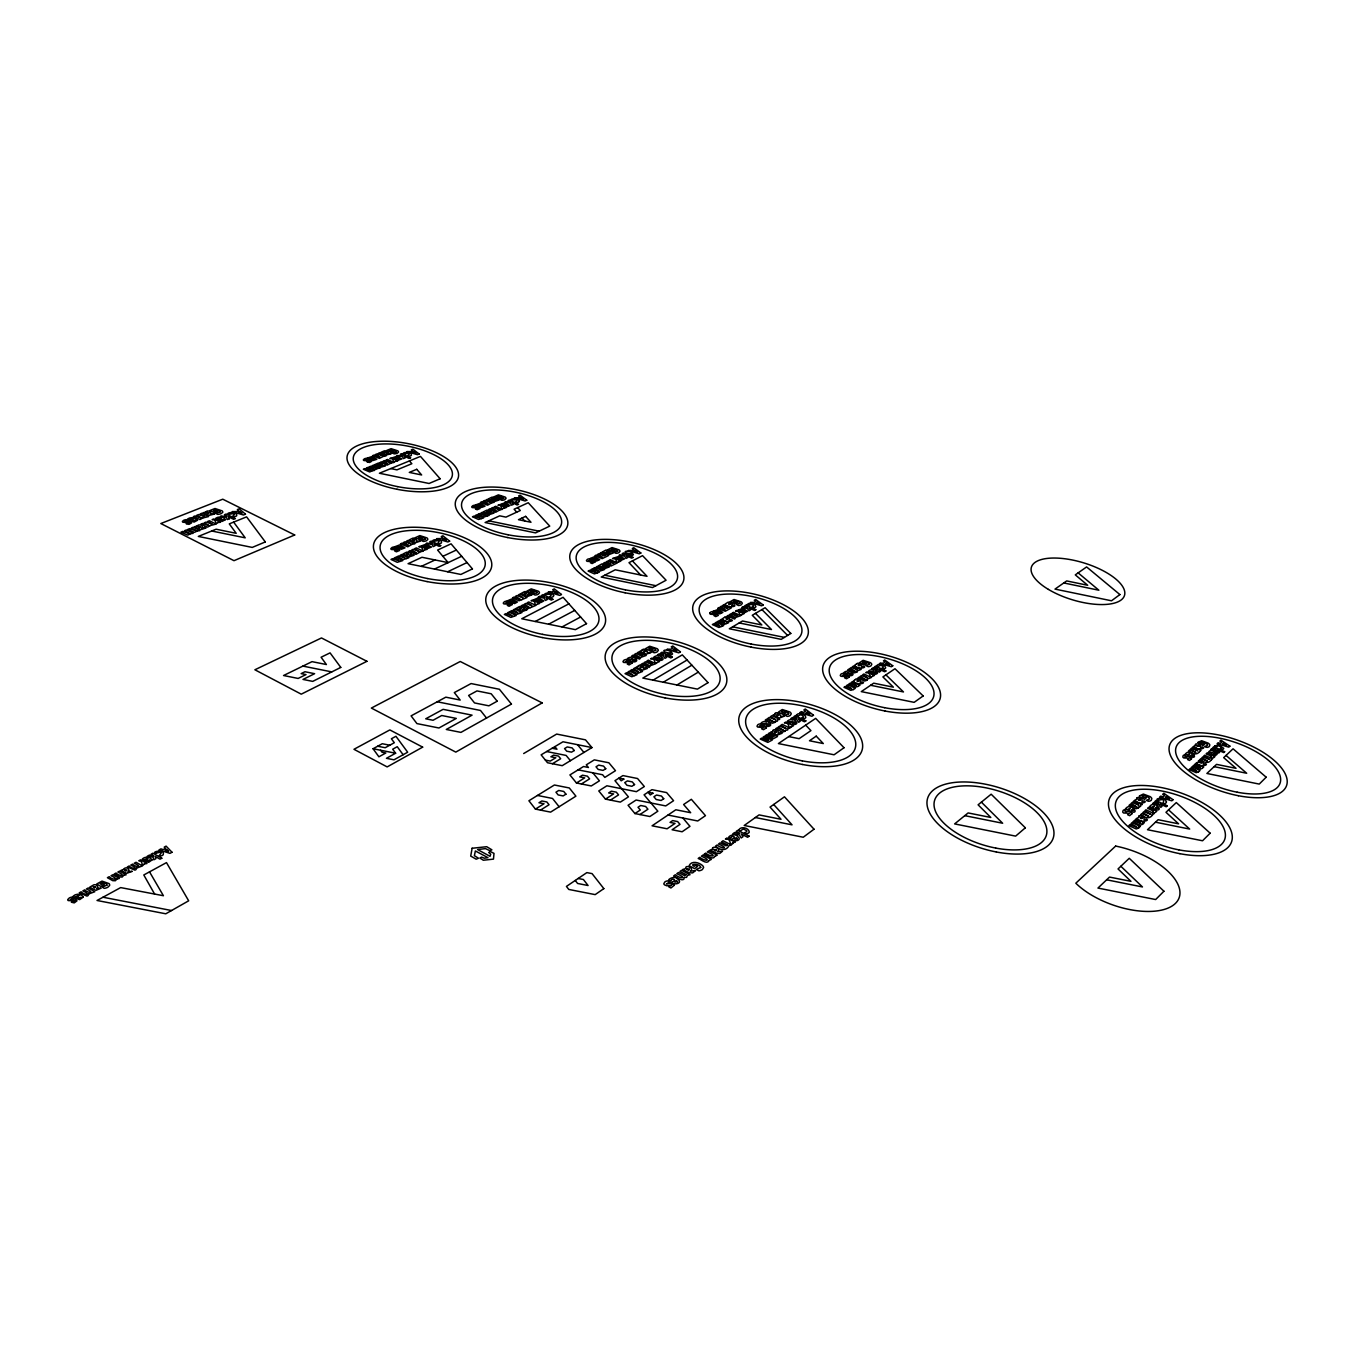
<?xml version="1.0" encoding="UTF-8"?>
<svg xmlns="http://www.w3.org/2000/svg" width="1355" height="1355" viewBox="0 0 1355 1355"><rect width="100%" height="100%" fill="white"/><g stroke="black" fill="none" stroke-linecap="round" stroke-linejoin="round"><path stroke-width="1.5" d="M472.099 848.264L486.699 846.706L491.899 849.822L489.985 850.754L485.497 848.62L477.604 849.551L490.019 856.309L490.713 854.141L488.698 852.464L490.544 851.601L493.999 853.396L493.474 859.121L483.345 860.239L479.873 858.054L481.567 857.088L484.294 858.206L487.969 857.664L475.368 850.957L474.385 855.683L478.451 858.206L476.215 859.206L470.71 856.072L472.116 848.213M639.933 814.541L647.927 809.223L645.641 806.479L640.678 805.497L638.002 807.258L640.305 810.002L634.936 813.559L628.076 805.277L636.105 800.026L665.745 805.92L673.571 800.703L666.626 792.59L651.941 789.66L644.065 794.826L657.852 811.205L649.892 816.523L634.936 813.559M610.444 800.111L618.558 794.894L616.305 792.167L611.359 791.185L608.666 792.929L613.612 793.911L605.482 799.128L598.774 790.947L606.888 785.781L636.41 791.676L644.336 786.527L637.544 778.515L622.927 775.585L614.95 780.666L628.432 796.859L620.37 802.092L605.482 799.128M540.493 810.104L549.046 804.751L546.861 801.974L541.831 800.974L538.985 802.753L544.016 803.752L535.428 809.104L528.907 800.754L554.398 785.002L569.303 787.966L575.909 796.164L550.604 812.119L535.428 809.104M581.414 783.969L589.594 778.854L587.409 776.178L582.481 775.196L579.754 776.889L584.683 777.872L576.468 782.987L569.913 774.924L583.548 766.507L588.443 767.489L586.258 764.847L594.32 759.867L608.869 762.78L615.492 770.69L604.821 777.414L602.602 774.755L578.128 769.86M591.949 747.57L562.223 765.677L547.505 762.746L541.136 754.837L563.002 741.778L591.949 747.57L585.479 739.847L556.668 734.071L523.674 753.549M676.975 684.986L698.299 672.114M552.417 763.729L560.665 758.732L558.514 756.107L553.653 755.125L550.892 756.784L555.787 757.75L550.282 761.07L545.371 760.104M663.323 682.226L691.863 665.186M653.076 680.142L687.07 660.021M403.129 754.735L397.235 746.707L392.679 749.213L395.626 753.228L386.446 758.309L393.983 759.816L407.669 752.211L395.931 736.29L391.392 738.763L394.322 742.726L385.193 747.723L377.689 746.232M380.586 750.247L382.042 752.245L385.819 753.007L378.892 756.801L373.065 748.739L382.279 743.726L389.766 745.216M562.02 626.942L580.601 616.999M548.606 624.215L574.723 610.394M535.191 621.488L568.897 603.839M447.675 571.759L467.035 562.562M434.481 569.066L461.665 556.278M421.286 566.373L435.074 559.954M442.865 556.312L456.347 550.028M154.69 894.215L143.799 874.974L166.479 862.61L188.667 900.804L165.784 913.795L97.035 900.482L120.663 887.593L163.413 895.723L149.524 871.858M102.98 897.23L171.543 910.526M578.162 878.48L583.412 879.514L588.087 885.526L577.586 883.46L575.248 880.445M546.641 751.534L566.119 755.429L570.421 760.68M1106.645 879.802L1142.468 886.949L1120.856 866.268M755.379 817.522L792.048 824.839L773.671 804.497M576.468 782.987L591.288 785.951L599.435 780.819L592.812 772.79M373.065 748.739L395.626 753.228M667.998 815.049L697.74 820.978L705.464 815.659L691.338 799.298L683.614 804.514L690.66 812.712L675.84 809.765L652.077 825.805L667.1 828.786L675.027 823.383L670.048 822.383L672.673 820.588L677.652 821.587L680.007 824.365L672.114 829.768L682.124 831.767L689.966 826.347L682.869 818.014M537.478 795.453L552.518 798.451L559.124 806.75M788.746 736.595L799.128 738.678L810.934 730.616L805.683 725.128M1155.493 822.18L1189.673 829.074L1168.569 809.85M302.893 666.101L331.772 671.894M437.259 701.788L480.5 710.46L486.53 718.048M964.777 815.659L1002.649 823.247L981.376 802.143M552.129 748.265L556.99 749.23L554.856 746.639M870.621 685.274L903.48 691.948L885.933 674.875M1214.148 766.642L1246.685 773.248L1226.038 755.429M604.753 575.231L655.922 585.699M739.237 622.944L771.486 629.533L755.497 613.358M732.649 626.823L784.426 637.392M211.702 531.008L245.204 537.833L233.636 522.115M390.765 468.576L396.947 469.863L411.852 463.715L409.43 460.92M488.782 520.845L539.121 531.177M1063.76 582.955L1098.871 590.221L1078.14 572.877M1201.191 760.832C1205.018 760.849 1201.495 766.608 1204.9 763.627C1210.642 764.931 1198.125 767.946 1196.533 762.73L1198.345 762.221L1198.531 760.646A2.575 1.118 19 0 1 1201.123 760.832M386.937 451.164L388.411 452.248L386.683 453.671L391.341 453.569L387.022 454.84L381.043 452.282L384.244 450.893A2.337 0.949 10.5 0 1 386.869 451.147M730.599 602.552C734.478 603.161 729.159 607.48 733.563 605.041C738.966 606.193 726.28 608.7 725.111 604.059L727.872 602.314A2.439 1.067 14 0 1 730.531 602.535M380.823 463.427L382.33 464.545L380.569 465.985L385.277 465.883L380.907 467.187L374.861 464.596L378.113 463.156A2.354 0.982 10.4 0 1 380.755 463.41M415.528 538.477C418.407 542.119 413.292 541.085 420.236 541.153L415.714 542.661L409.329 539.866L412.682 538.223A2.473 1.084 10.7 0 1 415.46 538.477M689.492 866.98C696.182 871.011 683.547 871.79 695.471 870.588L692.693 872.874L689.272 872.789L682.785 869.453L685.291 868.758L686.189 866.793A2.93 1.541 14.4 0 1 689.407 866.963M96.679 885.052C100.609 889.574 91.835 888.575 101.117 888.152L95.883 890.37L89.701 887.203L93.681 884.9A2.558 1.423 5.7 0 1 96.595 885.052M761.917 609.581L787.611 635.427M632.395 560.885L647.029 576.315L615.221 569.794L601.23 577.044L652.517 587.545L666.084 580.228L642.541 555.635L628.991 562.664L640.661 575.011M517.644 507.6L520.303 510.513L505.974 517.119L499.707 515.832L485.107 522.522L535.547 532.888L549.74 526.113L528.247 502.739L514.087 509.226L516.729 512.156M522.065 518.016L524.741 520.981M577.484 744.674L583.937 752.448M377.893 468.39L375.487 469.609L369.119 466.916L370.677 466.289L376.622 468.152L372.202 465.68L373.726 465.053L380.128 468.102L377.893 468.39M500.13 509.7L495.727 512.258L488.681 509.446L490.137 508.786L496.099 510.7L491.475 508.176L492.932 507.515L498.894 509.412L494.27 506.922L495.727 506.262L502.315 509.395L500.13 509.7M369.729 461.09L366.985 461.852L369.644 462.478L371.795 461.174L369.424 459.785L365.393 459.853L368.509 459.074L366.832 458.278A7.165 2.964 10.3 0 0 364.495 458.752L363.36 459.768A2.456 1.016 10.3 0 0 363.885 460.531L369.729 461.09M1138.59 807.766L1136.371 808.698L1128.986 805.429L1130.07 804.447L1136.811 806.97L1131.052 803.549L1132.136 802.567L1138.861 805.09L1133.119 801.669L1134.186 800.703L1142.299 804.548L1140.334 805.09C1142.163 807.766 1136.896 805.92 1138.59 807.766M1185.354 754.193C1186.286 757.191 1192.552 750.094 1188.318 755.938C1201.546 761.544 1189.978 746.961 1185.354 754.193M372.151 470.744L369.729 471.963L363.36 469.27L364.901 468.627L370.864 470.49L366.443 468L367.984 467.39L374.387 470.456L372.151 470.744M726.585 623.503L723.926 624.52L717.439 621.64L718.777 620.861L724.942 623.097L720.132 620.082L721.47 619.303L728.617 622.707L726.585 623.503M491.967 502.671L487.546 505.195L480.534 502.4L482.007 501.74L487.935 503.654L483.345 501.147L484.802 500.486L490.73 502.383L486.14 499.893L487.58 499.25L494.152 502.349L491.967 502.671M592.067 559.039L590.153 558.514L594.252 556.803L599.706 559.683L596.437 561.072L592.711 559.818L595.793 558.243L592.067 559.039M709.766 613.07L709.766 613.375A2.575 1.135 13.8 0 0 710.477 614.255L716.202 614.611L714.017 615.661L715.711 616.593L718.353 615.407L716.524 613.392L712.002 613.595L714.644 612.409L712.764 611.528A7.486 3.32 13.9 0 0 710.596 612.155L709.766 613.07M737.239 615.475L736.104 616.119L730.989 613.781L729.651 614.543L734.529 617.507L728.448 615.255L727.11 616.017L734.63 619.032L735.901 617.355L740.643 615.678L733.512 612.308L732.191 613.07L737.239 615.475M721.571 626.433L718.895 627.467L712.391 624.57L713.746 623.774L719.912 626.027L715.101 622.995L716.439 622.216L723.621 625.637L721.571 626.433M210.127 525.605L207.552 527.146L200.811 524.182L202.606 523.47L208.822 525.52L204.232 522.81L206.028 522.098L212.244 524.131L207.654 521.455L209.432 520.743L216.072 524.08L210.127 525.605M642.084 650.146L639.95 651.264L646.2 654.16L651.061 652.483C644.336 652.653 649.282 653.33 645.895 649.57A2.625 1.203 13.2 0 0 644.353 649.231A2.558 1.169 13.2 0 0 643.015 649.35L642.084 650.146M674.333 885.238L670.928 887.982L668.76 886.848L671.589 885.103L667.016 885.848L664.661 884.934A3.083 1.643 14.2 0 1 663.815 883.697L664.882 881.902A9.011 4.81 14.3 0 1 667.541 880.852L669.777 882.037L666.541 883.883L671.081 883.138L674.333 885.238M714.847 856.343C713.103 860.832 706.362 854.734 704.143 854.243L705.735 853.108C710.24 857.19 719.065 856.97 707.31 851.973L708.885 850.855L717.235 855.174L714.847 856.343M727.398 844.893L726.077 845.825L720.098 842.878L718.523 843.996C730.125 848.992 721.673 848.975 717.1 844.995L715.542 846.113C721.029 851.465 727.025 850.11 728.905 845.655L731.378 845.029L723.062 840.761L721.504 841.862L727.398 844.893M727.838 607.751L726.703 608.395L721.605 606.075L720.267 606.837L725.111 609.767L719.065 607.531L717.727 608.293L725.213 611.274L731.226 607.972L724.129 604.618L722.808 605.38L727.838 607.751M202.606 518.05L200.032 519.575L193.342 516.645L195.12 515.933L201.319 517.966L196.763 515.29L198.541 514.578L204.724 516.594L200.167 513.935L201.946 513.223L208.551 516.56L202.606 518.05M638.324 666.084L636.156 667.219L642.473 670.166L647.402 668.438L645.624 667.558C640.898 671.386 645.793 666.524 642.185 665.474A2.591 1.203 13.2 0 0 639.255 665.254L638.324 666.084M708.936 860.594C707.191 865.1 700.416 858.985 698.181 858.477L699.79 857.342C704.312 861.441 713.17 861.221 701.382 856.208L702.957 855.073L711.341 859.409L708.936 860.594M1166.401 801.72L1166.401 802.16A6.809 3.083 19 0 1 1165.232 803.38C1159.507 805.327 1168.586 797.485 1158.898 800.195C1152.275 799.162 1164.623 795.961 1166.401 801.72M434.345 541.238C428.468 540.154 442.475 537.444 441.493 542.796A6.318 2.761 10.9 0 1 439.698 543.677C433.227 545.218 445.321 538.833 434.345 541.238M553.636 595.556L553.45 596.302A6.436 2.879 12.1 0 1 551.722 597.267C544.541 598.351 557.769 593.151 546.319 594.438C540.543 594.625 552.129 590.238 553.636 595.556M503.637 508.21C500.283 510.954 503.145 504.5 497.946 505.246L499.385 504.602L505.974 507.719L503.637 508.21M524.402 593.287C526.926 596.336 527.18 591.356 524.402 593.287M610.004 551.637L608.53 553.246L613.138 553.06L609.073 554.551L602.687 551.824L605.617 550.198A2.405 1.033 12.6 0 1 608.276 550.435L610.004 551.637M1191.57 758.698L1189.521 760.443L1187.522 759.528L1189.284 758.19L1183.796 757.953A2.676 1.169 18.9 0 1 1182.813 756.988L1183.169 755.582A7.791 3.404 18.9 0 1 1184.981 754.803C1184.321 760.307 1187.437 752.753 1191.57 758.698M217.833 522.505C214.259 526.231 217.359 518.982 212.142 519.659L213.904 518.948L220.56 522.285L217.833 522.505M606.125 565.458L604.635 567.101L607.633 566.102L609.31 566.898L605.177 568.439L598.724 565.662L601.705 564.002A2.422 1.05 12.6 0 1 604.381 564.239L606.125 565.458M1211.031 760.121C1209.016 763.204 1205.154 763.492 1199.954 759.562L1200.937 758.648L1207.424 761.053L1201.817 757.835L1202.8 756.92L1209.287 759.308L1203.68 756.107L1204.646 755.209L1212.522 758.834L1211.031 760.121M473.725 506.702L478.484 506.922L480.144 508.464L477.129 509.751L475.47 508.955L477.959 507.99L472.268 507.583A2.49 1.05 11.3 0 1 471.692 506.787L472.743 505.72A7.249 3.066 11.3 0 1 475.012 505.195L476.757 506.008L473.725 506.702M519.355 608.226C521.963 611.325 522.251 606.244 519.355 608.226M670.454 653.245L667.761 654.211L670.945 654.939A6.555 2.998 13.4 0 0 672.571 653.889C668.896 646.979 656.057 651.179 670.454 653.245M541.881 600.705L539.29 600.993L541.881 600.705M205.706 512.088L203.25 512.715L208.941 515.408L214.547 514.036C206.671 513.867 212.837 515.188 209.974 511.36A2.608 1.135 8.6 0 0 208.467 511.021A2.541 1.101 8.6 0 0 207.027 511.089L205.706 512.088M225.523 519.592L222.22 521.37L217.749 520.049C227.386 514.968 214.581 521.235 215.818 518.186C218.714 516.272 223.473 516.695 225.523 519.592M1149.684 806.648C1150.649 809.85 1157.322 802.16 1152.749 808.529C1166.587 814.474 1154.579 798.789 1149.684 806.648M870.147 671.843C864.947 671.843 873.585 667.321 876.092 670.979C880.869 674.079 872.925 675.569 870.926 672.995L873.636 671.182L870.147 671.843M1195.415 744.556L1195.737 745.572L1193.941 746.08C1195.466 751.178 1207.864 748.265 1202.207 746.978C1198.887 749.891 1202.308 744.2 1198.565 744.234A2.608 1.118 18.9 0 0 1197.058 743.895A2.541 1.101 18.9 0 0 1195.923 744.047L1195.415 744.556M1199.548 751.602C1197.498 754.65 1193.653 754.938 1188.487 751.026L1189.47 750.128L1195.94 752.516L1190.368 749.315L1191.35 748.434L1197.803 750.805L1192.248 747.621L1193.213 746.724L1201.038 750.331L1199.548 751.602M197.034 526.045L194.544 526.705L200.896 529.568L205.977 528.027L204.351 527.214C198.457 530.245 204.605 526.909 201.37 525.3A2.575 1.135 8.4 0 0 198.372 525.046L197.034 526.045M530.601 607.582L527.857 608.683L521.353 605.736L522.895 604.94L529.009 607.26L524.283 604.228L525.825 603.449L531.939 605.753L527.214 602.738L528.738 601.959L535.818 605.414L530.601 607.582M685.952 874.585L684.546 875.584L678.465 872.518L676.823 873.687C688.645 878.853 679.956 878.904 675.332 874.754L673.672 875.94C675.112 876.719 684.648 883.189 684.241 877.346L686.562 877.379L687.476 875.398L690.034 874.72L681.582 870.3L679.956 871.468L685.952 874.585M404.688 453.857C399.2 452.841 412.327 450.554 411.412 455.331A5.962 2.456 10.7 0 1 409.701 456.093C403.4 457.279 415.223 452.028 404.688 453.857M869.385 664.272L865.879 665.593L868.182 666.677A8.265 3.675 15.5 0 0 870.96 665.813L871.79 664.373A5.234 2.337 15.5 0 0 870.503 662.697L863.135 660.308L859.595 662.663L864.422 664.932L866.709 663.408L863.863 663.222C858.935 660.935 868.978 661.274 869.385 664.272M515.425 601.806L512.817 602.094L515.425 601.806M521.76 599.672L519.016 600.756L512.546 597.826L514.087 597.047L520.185 599.35L515.476 596.336L517.017 595.556L523.098 597.86L518.406 594.862L519.93 594.083L526.96 597.521L521.76 599.672M632.158 662.968L629.11 664.949L627.246 664.035L629.516 662.697L623.69 662.46A2.693 1.253 13 0 1 622.978 661.511L623.961 660.19A7.859 3.659 13.1 0 1 626.298 659.462L628.246 660.427L625.366 661.731L629.364 661.291L632.158 662.968M1125.514 808.901C1126.479 812.102 1133.288 804.396 1128.58 810.781C1142.485 816.777 1130.544 800.974 1125.514 808.901M220.103 511.919L215.564 513.308L217.63 514.341A8.401 3.659 8.6 0 0 221.136 513.63L222.728 512.376A5.318 2.32 8.7 0 0 222.085 510.835L214.988 508.498L209.94 510.513L214.259 512.664L217.511 511.377L214.429 511.123C210.144 509.158 219.578 509.175 220.103 511.919M519.355 501.045L519.151 501.689A6.047 2.541 11.7 0 1 517.508 502.519C510.615 503.264 523.386 499.131 512.478 499.961C507.092 500.012 517.983 496.353 519.355 501.045M845.571 673.316C840.337 673.316 849.077 668.777 851.584 672.453C856.343 675.586 848.332 677.06 846.35 674.485L849.094 672.673L845.571 673.316M197.491 520.269L194.138 522.065L189.632 520.726C199.456 515.628 186.448 521.929 187.735 518.863C190.632 516.949 195.459 517.322 197.491 520.269M491.814 498.606L494.016 498.86L491.814 498.606M535.835 600.282L533.853 599.74L538.223 597.86L543.829 600.926L541.035 602.45L536.478 601.112C542.813 600.113 537.359 597.42 535.835 600.282M136.499 868.132L136.093 869.504A2.879 1.592 6.4 0 1 134.839 870.113L127.37 866.946L129.165 865.964C132.316 869.453 140.107 869.351 130.808 865.083L132.621 864.117C135.754 867.59 143.562 867.471 134.264 863.237L136.042 862.271L142.444 865.947L136.499 868.132M486.75 511.597L488.969 511.868L486.75 511.597M773.79 736.375L772.469 737.222L766.896 734.596L765.49 735.545L773.078 738.848L777.448 736.544L769.691 732.75L768.302 733.665L773.79 736.375M508.142 505.364L505.703 505.567L508.142 505.364M631.413 554.009L628.856 554.822L631.82 555.499A6.148 2.642 12.8 0 0 633.395 554.618C629.99 548.504 617.863 552.027 631.413 554.009M768.556 739.881L767.235 740.745L761.646 738.102L760.223 739.051L767.845 742.371L772.231 740.05L764.457 736.239L763.051 737.171L768.556 739.881M144.274 863.948C140.869 868.47 143.732 860.188 138.786 860.798L140.564 859.832L146.967 863.508L144.274 863.948M420.829 551.57L415.985 554.364L408.685 551.383L410.277 550.655L416.222 552.908L411.734 549.995L413.326 549.266L419.254 551.502L414.766 548.623L416.358 547.894L423.15 551.214L420.829 551.57M1131.916 813.745L1129.647 815.676L1127.58 814.694L1129.494 813.22L1123.685 813.017A2.795 1.287 18.8 0 1 1122.685 811.967L1123.143 810.442A8.164 3.743 18.9 0 1 1125.09 809.579C1124.582 815.439 1127.783 807.36 1131.916 813.745M1152.478 815.117C1149.768 818.352 1146.855 819.148 1140.758 814.609L1141.825 813.61L1148.6 816.167L1142.807 812.712L1143.891 811.713L1150.649 814.253L1144.856 810.815L1145.923 809.816L1154.087 813.694L1152.14 814.253L1152.478 815.117M152.014 859.968L148.66 862.322L144.308 860.967C153.996 854.277 141.022 862.644 142.495 858.816C145.087 856.343 150.371 856.597 152.014 859.968M412.598 544.049L407.753 546.81L400.487 543.846L402.079 543.135L408.245 545.15L403.536 542.474L405.128 541.763L411.039 543.982L406.585 541.102L408.16 540.391L414.935 543.694L412.598 544.049M509.328 601.4L507.329 600.841L511.784 598.961L517.39 602.027L514.544 603.568L509.971 602.213C516.39 601.213 510.937 598.504 509.328 601.4M640.254 672.368L637.341 673.503L630.617 670.42L632.107 669.556L638.527 671.945L633.581 668.709L635.055 667.846L642.473 671.487L640.254 672.368M652.128 663.543L650.874 664.255L645.573 661.765L644.099 662.612L649.096 665.779L642.761 663.374L641.305 664.238L649.113 667.422L650.569 665.593L655.735 663.747L648.351 660.139L646.911 660.986L652.128 663.543M1138.64 816.388L1138.928 817.522L1136.981 818.098C1138.708 823.857 1151.835 820.266 1145.805 818.996C1142.113 822.248 1146.059 816.049 1142.011 815.998A2.693 1.236 19 0 0 1139.199 815.812L1138.64 816.388M123.542 869.419L121.035 870.35L126.574 873.348L132.265 871.316C123.305 871.705 131.672 872.654 127.861 868.267A2.575 1.423 6.3 0 0 126.354 867.928A2.507 1.389 6.3 0 0 124.914 868.115L123.542 869.419M634.716 675.603L631.786 676.738L625.045 673.655L626.552 672.774L632.971 675.18L628.043 671.911L629.516 671.064L636.952 674.705L634.716 675.603M1136.608 798.315L1136.896 799.416L1134.965 799.975C1136.642 805.581 1149.633 802.16 1143.688 800.873C1140.046 804.057 1143.942 797.993 1139.945 797.926A2.659 1.203 18.8 0 0 1137.167 797.739L1136.608 798.315M1202.19 768.387L1199.937 769.234L1192.84 766.134L1193.84 765.219L1200.395 767.608L1194.822 764.305L1195.804 763.407L1203.714 767.066L1202.19 768.387M483.176 505.94L480.703 506.143L483.176 505.94M642.609 655.244L641.355 655.956L636.088 653.466L634.614 654.313L639.577 657.463L633.276 655.075L631.803 655.922L639.577 659.089L641.051 657.277L646.2 655.447L638.866 651.874L637.409 652.704L642.609 655.244M1198.514 771.825L1196.245 772.672L1189.131 769.572L1190.13 768.658L1196.719 771.029L1191.13 767.726L1192.112 766.811L1200.039 770.487L1198.514 771.825M424.64 549.927C420.694 552.586 424.606 546.353 418.78 546.793L420.355 546.065L427.147 549.385L424.64 549.927M502.451 504.907L500.588 504.399L504.754 502.824L509.971 505.584L506.651 506.855L503.044 505.635L506.194 504.196L502.451 504.907M595.065 561.902L592.152 563.578L590.407 562.748L592.812 561.698L587.105 561.326A2.524 1.101 12.5 0 1 586.444 560.496L587.409 559.344A7.368 3.201 12.5 0 1 589.628 558.751L591.441 559.615L588.697 560.716L592.474 560.394L595.065 561.902M858.85 680.888C856.648 683.377 856.106 678.33 858.85 680.888M860.019 665.22C857.834 667.642 857.325 662.697 860.019 665.22M88.617 894.012L88.177 895.435A2.964 1.643 5.5 0 1 86.872 896.062L79.267 892.81L81.148 891.793C84.315 895.401 92.292 895.232 82.875 890.879L84.755 889.862C87.906 893.47 95.883 893.284 86.449 888.948L88.329 887.932L94.799 891.726L88.617 894.012M528.823 593.27C525.384 597.352 530.33 593.067 532.075 594.777L527.654 596.42L521.048 593.524L524.266 591.745A2.507 1.135 11.8 0 1 525.621 591.644A2.575 1.152 11.8 0 1 527.129 592L528.823 593.27M523.843 608.209C520.354 612.392 525.334 608.005 527.112 609.733L522.657 611.427L515.967 608.48L519.236 606.667A2.541 1.152 11.8 0 1 520.591 606.566A2.608 1.186 11.8 0 1 522.132 606.904L523.843 608.209M392.984 548.555L398.014 548.741L399.691 550.401L396.422 551.807L394.695 550.96L397.405 549.91L391.392 549.503A2.608 1.152 10.4 0 1 390.816 548.656L392.002 547.488A7.588 3.354 10.5 0 1 394.457 546.895L396.236 547.776L392.984 548.555M1214.656 745.928C1216.553 749.654 1217.264 743.336 1220.787 746.978C1223.125 748.875 1216.587 749.315 1222.65 749.451A6.504 2.795 19 0 0 1223.701 748.35L1218.89 744.877L1214.656 745.928M789.05 721.978C783.58 722.063 792.777 717.015 795.419 720.995C800.297 724.332 791.913 725.992 789.813 723.231L792.794 721.25L789.05 721.978M391.68 462.766L387.056 465.155L380.196 462.428L381.72 461.818L387.547 463.681L383.109 461.259L384.634 460.632L390.46 462.495L386.023 460.073L387.53 459.464L393.899 462.495L391.68 462.766M384.058 456.025L379.417 458.38L372.591 455.67L374.115 455.06L379.925 456.923L375.504 454.501L377.029 453.891L382.821 455.737L378.418 453.349L379.925 452.739L386.26 455.737L384.058 456.025M477.434 505.483L475.571 504.958L479.805 503.382L485.022 506.16L481.635 507.431L478.01 506.211L481.228 504.771L477.434 505.483M788.695 713.763L784.884 715.237L787.272 716.389A8.672 4.048 14.9 0 0 790.287 715.423L791.252 713.865A5.488 2.575 14.9 0 0 789.982 712.053L782.292 709.512L778.38 712.103L783.376 714.525L785.9 712.849L782.885 712.679C777.77 710.24 788.39 710.477 788.695 713.763M602.467 570.201L599.706 571.149L593.439 568.372L594.862 567.643L601.095 569.591L596.268 566.915L597.691 566.187L604.584 569.473L602.467 570.201M106.96 885.12L102.218 887.152L104.233 888.338A8.435 4.675 5.8 0 0 107.875 887.22L109.586 885.509A5.352 2.964 5.9 0 0 109.061 883.612L102.015 881.106L96.713 883.985L100.931 886.441L104.352 884.578L102.76 883.646L101.235 884.476C96.916 882.19 106.74 881.749 106.96 885.12M613.866 562.715L612.68 563.307L607.734 561.055L606.329 561.766L610.953 564.612L605.058 562.427L603.653 563.138L610.936 566.051L617.253 562.952L610.394 559.7L609.005 560.411L613.866 562.715M83.214 897.145L79.657 899.635L75.169 898.246C86.839 890.557 70.646 900.431 73.373 895.994C76.032 893.436 81.605 893.555 83.214 897.145M597.165 572.928L594.388 573.876L588.121 571.082L589.544 570.353L595.793 572.318L590.966 569.625L592.389 568.897L599.3 572.2L597.165 572.928M762.797 723.824C757.293 723.892 766.608 718.827 769.25 722.825C774.112 726.195 765.643 727.838 763.543 725.077L766.591 723.079L762.797 723.824M395.321 461.377C391.697 463.935 395.186 457.939 389.85 458.532L391.341 457.922L397.709 460.937L395.321 461.377M412.699 539.68C415.087 542.576 415.528 537.867 412.699 539.68M406.5 553.738C408.956 556.668 409.43 551.875 406.5 553.738M605.109 555.33L603.907 555.923L598.995 553.687L597.589 554.398L602.179 557.21L596.302 555.042L594.896 555.753L602.145 558.633L608.48 555.567L601.654 552.332L600.265 553.043L605.109 555.33M429.586 546.827L426.977 547.081L429.586 546.827M495.998 498.657L494.389 500.164L499.03 500.029L494.829 501.401L488.664 498.759L491.73 497.268A2.354 0.999 11.5 0 1 493 497.2A2.422 1.016 11.5 0 1 494.423 497.522L495.998 498.657M1142.739 824.213L1140.317 825.161L1132.932 821.858L1134.016 820.842L1140.859 823.383L1135.1 819.843L1136.184 818.843L1144.399 822.756L1142.417 823.332L1142.739 824.213M1138.691 828.007L1136.252 828.955L1128.851 825.635L1129.951 824.619L1136.811 827.16L1131.035 823.62L1132.119 822.604L1140.368 826.533L1138.369 827.109L1138.691 828.007M490.967 511.648L489.341 513.189L494.016 513.037L489.782 514.46L483.549 511.767L486.648 510.225A2.388 1.016 11.4 0 1 487.935 510.158A2.439 1.033 11.4 0 1 489.392 510.496L490.967 511.648M730.633 837.813C724.688 838.118 734.664 831.885 737.679 836.526C742.896 840.286 733.817 842.488 731.429 839.27C737.713 837.661 732.547 834.629 730.633 837.813M1210.083 752.465C1205.95 754.532 1210.659 747.452 1214.537 751.415C1220.94 753.685 1214.351 757.53 1211.048 754.074L1213.148 752.127L1210.083 752.465M739.982 610.377L738.001 610.123L742.642 608.378L747.52 611.274L744.454 612.748L740.66 611.461L743.522 609.801L739.982 610.377M403.062 547.64L400.419 547.894L403.062 547.64M197.356 530.957L194.493 532.363L187.786 529.399L189.598 528.67L195.967 530.703L191.411 527.959L193.206 527.231L199.896 530.618L197.356 530.957M776.466 731.937C774.078 734.664 773.62 729.176 776.466 731.937M778.685 714.881C776.296 717.54 775.873 712.171 778.685 714.881M423.573 546.387L421.625 545.845L426.148 544.117L431.517 547.047L427.909 548.436L424.149 547.166L427.587 545.591L423.573 546.387M512.326 604.466L509.124 606.295L507.329 605.414L509.954 604.262L503.908 603.907A2.642 1.203 11.6 0 1 503.281 603.009L504.348 601.755A7.707 3.506 11.7 0 1 506.753 601.112L508.616 602.027L505.635 603.229L509.666 602.856L512.326 604.466M189.327 522.793L186.16 523.691L189.039 524.368L191.614 522.878L189.192 521.319L184.687 521.455L188.277 520.523L186.516 519.643A7.808 3.421 8.3 0 0 183.84 520.218L182.434 521.37A2.676 1.169 8.3 0 0 182.891 522.234L189.327 522.793M384.227 452.163L386.412 452.435L384.227 452.163M1211.404 756.259C1209.744 759.207 1214.249 757.614 1213.995 757.445L1214.961 756.547L1207.102 752.94L1206.136 753.837L1211.404 756.259M190.598 533.684L187.718 535.106L180.994 532.125L182.823 531.397L189.209 533.413L184.636 530.669L186.448 529.941L193.155 533.328L190.598 533.684M378.096 464.46L380.298 464.731L378.096 464.46M400.064 458.718L397.591 458.905L400.064 458.718M739.898 603.28L736.409 604.415L738.475 605.533A8.079 3.523 14 0 0 741.337 604.737L742.286 603.398A5.115 2.236 14 0 0 741.168 601.823L734.02 599.503L730.26 601.671L734.867 603.856L737.306 602.45L734.461 602.247C729.786 600.096 739.559 600.367 739.898 603.28M700.704 867.505L696.284 869.436L698.892 870.808A9.688 5.081 14.5 0 0 702.398 869.52L703.584 867.556A6.148 3.218 14.5 0 0 702.28 865.354C698.807 862.356 691.406 860.425 689.102 865.726L694.607 868.606L697.588 866.455L695.488 865.371L694.167 866.319C688.476 863.423 700.569 863.491 700.704 867.505M715.271 611.495L713.272 611.257L717.998 609.496L722.876 612.409L719.742 613.9L715.931 612.596L718.844 610.919L715.271 611.495M123.61 875.347L122.238 877.041L119.579 876.973L114.227 874.009L116.056 873.027C119.155 876.583 127.302 876.295 117.885 872.044L119.697 871.062L126.134 874.788L123.61 875.347M670.573 880.682C664.39 881.089 674.824 874.331 677.974 879.26C683.276 883.24 673.841 885.628 671.335 882.24C678.008 880.496 672.656 877.295 670.573 880.682M872.366 676.399C868.86 678.618 871.434 671.86 865.777 672.707L867.031 671.877L874.449 675.4L872.366 676.399M116.784 879.039L115.412 880.733L112.753 880.665L107.384 877.684L109.23 876.702C112.329 880.293 120.51 879.971 111.059 875.72L112.888 874.737L119.325 878.463L116.784 879.039M396.998 547.2L395.05 546.658L399.64 544.913L405.01 547.86L401.334 549.266L397.574 547.979L401.063 546.404L396.998 547.2M519.659 613.358L516.662 614.408L510.191 611.444L511.733 610.648L517.949 612.951L513.291 609.852L514.832 609.073L521.946 612.562L519.659 613.358M374.962 459.057L372.456 459.226L374.962 459.057M513.85 616.339L510.852 617.389L504.365 614.425L505.923 613.629L512.156 615.932L507.481 612.833L509.04 612.037L516.153 615.543L513.85 616.339M716.372 849.771L715.525 850.94L713.729 849.534L716.372 849.771M394.39 458.244L392.56 457.736L396.863 456.279L401.893 458.938L398.438 460.107L394.915 458.938L398.201 457.6L394.39 458.244M410.971 553.755C407.194 557.65 412.377 553.602 414.122 555.228L409.532 556.786L403.079 553.941L406.483 552.247A2.507 1.101 10.6 0 1 407.855 552.163A2.558 1.135 10.6 0 1 409.362 552.501L410.971 553.755M74.677 900.872L71.375 902.21L74.254 902.887L77.015 900.821L74.66 899.009L70.223 899.669L73.797 898.077L72.069 897.061A7.842 4.387 5.3 0 0 69.291 897.975L67.767 899.517A2.693 1.507 5.3 0 0 68.157 900.567L74.677 900.872M229.368 514.206C223.355 513.139 238.158 510.361 236.668 515.781A6.487 2.829 8.8 0 1 234.635 516.662L233.297 516.831C229.91 516.763 240.479 512.309 229.368 514.206M1153.02 810.9C1151.14 814.05 1155.967 812.407 1155.713 812.17L1156.78 811.188L1148.617 807.326L1147.55 808.308L1153.02 810.9M689.255 869.165L688.357 870.367L686.562 868.928L689.255 869.165M876.634 665.661C878.497 668.489 879.852 663.086 882.969 666.457C884.781 668.438 878.176 668.455 884.324 668.811A6.402 2.845 15.6 0 0 885.713 667.778C885.171 664.56 878.633 662.646 876.634 665.661M156.096 853.21C149.965 852.21 165.208 848.264 163.227 854.7A6.352 3.455 6.8 0 1 161.177 855.886L159.839 856.174C156.875 856.241 166.801 850.093 156.096 853.21M727.855 618.727C725.484 621.03 725.281 616.288 727.855 618.727M730.447 604.059C728.109 606.329 727.906 601.671 730.447 604.059M1198.091 742.371L1203.02 745.589L1204.798 743.946L1202.071 743.793C1196.922 741.71 1205.459 741.71 1206.543 743.776C1210.692 746.622 1200.327 745.86 1206.983 747.384A8.401 3.608 18.9 0 0 1209.388 746.436L1209.812 744.894A5.335 2.287 18.9 0 0 1208.203 743.15L1201.614 740.711L1198.091 742.371M369.238 458.566L367.408 458.058L371.778 456.601L376.792 459.277L373.303 460.446L369.763 459.26L373.099 457.922L369.238 458.566M655.363 657.988C649.994 657.819 659.462 653.466 661.833 657.124C666.321 660.444 657.937 661.68 656.023 659.157L659.174 657.327L655.363 657.988M486.902 516.086L484.057 516.949L478.027 514.273L479.501 513.596L485.581 515.493L480.991 512.935L482.448 512.258L489.087 515.425L486.902 516.086M481.381 518.609L478.518 519.473L472.472 516.78L473.962 516.103L480.06 518.016L475.453 515.442L476.926 514.764L483.566 517.932L481.381 518.609M655.752 650.298L651.806 651.62L654.092 652.737A8.469 3.879 13.3 0 0 657.192 651.857L658.293 650.4A5.369 2.456 13.3 0 0 657.192 648.689L649.723 646.233L645.59 648.622L650.366 650.942L653.042 649.401L650.027 649.197C645.166 646.928 655.498 647.097 655.752 650.298M628.974 659.428C623.554 659.394 633.056 654.821 635.512 658.564C639.966 661.918 631.515 663.154 629.601 660.613L632.836 658.767L628.974 659.428M791.134 726.924C787.289 729.363 790.456 722.096 784.359 722.96L785.731 722.063L793.42 725.806L791.134 726.924M867.031 680.261L864.642 681.04L857.851 678.025L859.104 677.178L865.388 679.533L860.239 676.416L861.492 675.569L867.776 677.923L862.644 674.807L863.88 673.977L871.333 677.5L866.76 679.346L867.031 680.261M856.868 672.08L854.48 672.859L847.722 669.861L848.975 669.031L855.242 671.369L850.127 668.269L851.38 667.456L857.63 669.777L852.515 666.694L853.769 665.881L861.17 669.37L856.597 671.182L856.868 672.08M1139.538 795.893L1139.318 796.859L1144.602 799.365L1146.567 797.553L1143.688 797.401C1138.336 795.199 1147.295 795.097 1148.43 797.35C1152.698 800.399 1142.011 799.569 1148.735 801.279A8.791 3.98 18.8 0 0 1151.327 800.212L1151.835 798.552A5.572 2.524 18.9 0 0 1150.209 796.655L1143.349 794.064L1139.538 795.893M732.716 843.589C728.431 846.502 732.174 838.068 725.433 839.067L726.974 837.966L735.274 842.217L732.547 842.708L732.716 843.589M796.317 715.203C798.231 718.269 799.789 712.391 803.007 716.016C804.836 718.167 797.841 718.201 804.311 718.557A6.707 3.133 15.1 0 0 805.852 717.439C805.514 713.882 798.417 711.951 796.317 715.203M617.067 557.921L615.102 557.667L619.913 556.058L624.57 558.836L621.352 560.208L617.643 558.954L620.675 557.413L617.067 557.921M641.914 667.151C639.357 669.692 639.238 664.543 641.914 667.151M645.641 651.213C643.1 653.703 642.998 648.655 645.641 651.213M617.609 551.214L613.866 552.315L615.983 553.314A7.944 3.404 12.7 0 0 618.93 552.603L619.997 551.35A5.03 2.168 12.7 0 0 619.015 549.842L612.037 547.589L608.073 549.605L612.511 551.705L615.068 550.401L612.24 550.181C607.751 548.148 617.321 548.369 617.609 551.214M406.381 558.565L403.316 559.53L397.066 556.685L398.692 555.94L405.026 557.938L400.301 555.211L401.893 554.483L408.736 557.837L406.381 558.565M738.915 829.7C741.066 833.562 741.812 826.872 745.267 829.938C750.67 832.258 740.237 832.563 746.232 833.816L747.554 833.494A7.283 3.709 14.9 0 0 749.281 832.139C749.196 828.007 741.083 825.889 738.915 829.7M400.369 561.343L397.269 562.291L391.019 559.446L392.645 558.7L398.997 560.699L394.271 557.955L395.88 557.227L402.723 560.597L400.369 561.343M785.223 731.158L782.631 732.039L775.585 728.821L776.974 727.889L783.529 730.379L778.227 727.042L779.616 726.128L786.154 728.617L780.87 725.281L782.241 724.366L789.965 728.143L787.746 728.634C788.915 731.344 784.105 729.261 785.223 731.158M124.626 869.91L125.846 871.113L127.014 870.096L124.626 869.91M150.032 860.273L147.255 860.713L150.032 860.273M741.778 614.662C738.035 616.694 741.337 610.478 735.528 611.139L736.849 610.377L743.963 613.73L741.778 614.662M206.824 512.529L208.111 513.579L209.229 512.8L206.824 512.529M774.908 722.367L772.316 723.231L765.304 720.03L766.693 719.115L773.214 721.605L767.963 718.285L769.352 717.371L775.856 719.844L770.605 716.558L771.977 715.643L779.65 719.386L777.431 719.878C778.566 722.571 773.807 720.487 774.908 722.367M198.152 526.502L199.456 527.569L200.591 526.79L198.152 526.502M223.507 519.744L220.73 519.981L223.507 519.744M93.359 886.746L94.579 887.982L95.782 886.932L93.359 886.746M849.128 677.127L846.519 678.753L844.622 677.856L846.807 676.619L841.065 676.314A2.625 1.186 15.3 0 1 840.252 675.383L840.981 674.079A7.673 3.455 15.4 0 1 843.081 673.367L845.046 674.299L842.522 675.586L847.01 675.332L849.128 677.127M604.161 565.696C601.654 567.88 601.705 563.375 604.161 565.696M608.056 551.875C605.583 553.992 605.634 549.571 608.056 551.875M747.028 604.652C748.739 607.294 750.399 602.281 753.295 605.465C754.837 607.413 748.417 607.226 754.43 607.684A6.25 2.727 14.2 0 0 755.921 606.735C755.514 603.534 749.112 601.942 747.028 604.652M855.412 679.516L853.447 680.955C854.751 686.02 867.708 683.106 862.085 681.921C857.834 684.648 862.847 679.702 858.85 679.245A2.591 1.169 15.5 0 0 857.325 678.889A2.524 1.135 15.5 0 0 856.072 679.024L855.412 679.516M195.476 520.422L192.647 520.659L195.476 520.422M81.148 897.484L78.251 897.958L81.148 897.484M856.631 663.848L854.683 665.271C855.97 670.183 868.792 667.439 863.22 666.237C859.07 668.913 863.948 664.001 860.035 663.594A2.558 1.135 15.4 0 0 858.528 663.256A2.49 1.118 15.4 0 0 857.292 663.374L856.631 663.848M536.919 592.762L532.871 593.981L535.056 595.048A8.316 3.726 11.9 0 0 538.24 594.252L539.442 592.88A5.268 2.354 11.9 0 0 538.494 591.271L531.228 588.883L526.909 591.085L531.482 593.321L534.277 591.898L531.296 591.678C526.638 589.544 536.732 589.662 536.919 592.762M657.023 662.629C652.67 664.611 657.158 658.513 650.586 658.852L652.043 658.005L659.394 661.596L657.023 662.629M766.354 727.923L763.475 729.718L761.51 728.753L763.915 727.398L757.818 727.11A2.761 1.304 14.7 0 1 757.005 726.111L757.868 724.688A8.045 3.811 14.7 0 1 760.138 723.892L762.171 724.891L759.41 726.314L764.203 725.992L766.354 727.923M1201.631 762.763L1199.395 762.357L1201.631 762.763M772.909 730.464L772.926 731.531L770.724 732.056L777.313 735.138L782.089 733.241L780.226 732.327C775.822 736.527 780.294 731.023 776.584 730.142A2.642 1.253 14.9 0 0 773.637 729.922L772.909 730.464M858.088 686.375L855.479 687.137L848.721 684.123L849.991 683.276L856.36 685.613L851.262 682.429L852.515 681.582L860.002 685.139L858.088 686.375M853.345 689.56L850.754 690.322L843.962 687.307L845.249 686.46L851.634 688.797L846.519 685.596L847.79 684.749L855.293 688.323L853.345 689.56M775.145 713.424L775.179 714.475L772.994 714.983L779.515 718.015L784.24 716.168C778.854 716.507 781.818 716.626 778.786 713.12A2.625 1.236 14.8 0 0 775.873 712.899L775.145 713.424M1198.972 746.114L1196.77 745.724L1198.972 746.114M503.654 498.335L499.809 499.351L501.841 500.3A7.808 3.269 11.5 0 0 504.856 499.656L506.025 498.488A4.946 2.083 11.6 0 0 505.161 497.065L498.369 494.863L494.236 496.726L498.505 498.759L501.181 497.556L498.369 497.319C494.033 495.388 503.399 495.557 503.654 498.335M712.51 848.111L712.493 849.382L710.037 850.025L717.168 853.515L719.827 853.396L722.503 851.177C711.206 852.295 722.977 851.651 716.575 847.654A2.964 1.524 14.7 0 0 714.83 847.265A2.879 1.491 14.7 0 0 713.357 847.468L712.51 848.111M1142.384 818.081C1139.555 820.452 1140.012 814.965 1142.384 818.081M618.507 561.986C614.543 563.866 618.49 558.125 612.528 558.599L613.917 557.887L620.776 561.139L618.507 561.986M1140.3 799.975C1137.506 802.279 1137.98 796.926 1140.3 799.975M425.25 539.29L421.117 540.408L423.217 541.424A8.181 3.574 10.7 0 0 426.452 540.713L427.774 539.442A5.183 2.27 10.8 0 0 426.944 537.901L419.864 535.598L415.375 537.63L419.779 539.781L422.675 538.46L419.711 538.223C415.24 536.207 425.114 536.275 425.25 539.29M724.552 617.389L722.452 618.727C723.655 623.486 736.459 620.861 731.006 619.709C726.568 622.216 731.903 617.761 728.008 617.169A2.524 1.118 14 0 0 726.517 616.83A2.473 1.084 14 0 0 725.247 616.948L724.552 617.389M537.19 604.364C532.667 606.058 537.715 600.655 531.075 600.756L532.583 599.977L539.646 603.432L537.19 604.364M396.117 452.011L392.188 452.926L394.153 453.857A7.723 3.167 10.5 0 0 397.218 453.281L398.489 452.18A4.895 1.999 10.5 0 0 397.743 450.809L391.104 448.674L386.802 450.402L390.918 452.35L393.695 451.232L390.901 450.995C386.734 449.166 395.931 449.301 396.117 452.011M1215.757 753.803L1213.47 753.871L1214.639 752.787L1215.757 753.803M1193.061 755.684L1190.757 755.734L1191.943 754.65L1193.061 755.684M1157.746 808.19L1155.324 808.274L1156.594 807.089L1157.746 808.19M1133.61 810.442L1131.188 810.544L1132.492 809.341L1133.61 810.442M875.974 672.825L873.535 672.842L875.025 671.843L875.974 672.825M737.323 838.88L734.495 838.999L736.341 837.661L737.323 838.88M851.431 674.299L848.975 674.333L850.5 673.333L851.431 674.299M677.517 881.766L674.553 881.919L676.535 880.496L677.517 881.766M795.182 722.994L792.607 723.045L794.25 721.944L795.182 722.994M768.979 724.84L766.371 724.891L768.048 723.773L768.979 724.84M745.707 611.342L743.285 611.342L744.86 610.428L745.707 611.342M1163.928 891.217L1155.646 899.551L1097.957 888.067L1109.508 877.075L1130.968 881.343L1118.027 868.945L1129.24 858.291L1163.928 891.217M1266.18 777.194L1259.252 784.088L1206.899 773.468L1216.553 764.372L1236.031 768.336L1223.684 757.648L1233.05 748.807L1266.18 777.194M1210.151 833.19L1202.546 840.778L1147.516 829.717L1158.135 819.707L1178.596 823.823L1165.977 812.306L1176.292 802.583L1210.151 833.19M721.029 612.477L718.573 612.477L720.183 611.562L721.029 612.477M661.409 658.987L658.818 659.004L660.562 657.988L661.409 658.987M635.055 660.444L632.446 660.461L634.208 659.445L635.055 660.444M1229.883 746.148L1228.782 747.164L1217.095 743.692L1218.128 742.726L1220.482 743.455L1221.753 742.286L1219.89 741.1L1220.906 740.169L1229.883 746.148M1173.024 799.704L1171.821 800.822L1159.592 797.163L1160.744 796.096L1163.2 796.876L1164.589 795.588L1162.675 794.301L1163.793 793.285L1173.024 799.704M1224.649 751.703L1223.701 752.584L1217.62 749.806L1219.771 752.042L1218.653 753.092L1216.35 750.551L1210.743 749.569L1211.878 748.519L1216.112 749.315L1212.861 747.604L1213.809 746.724L1224.649 751.703M1167.248 805.802L1166.215 806.784L1159.897 803.803L1162.082 806.225L1160.845 807.377L1158.508 804.633L1152.614 803.617L1153.867 802.465L1158.322 803.295L1154.934 801.466L1155.984 800.5L1167.248 805.802M1223.396 743.353L1222.583 744.115L1226.394 745.284L1223.396 743.353M1166.299 796.723L1165.385 797.57L1169.382 798.806L1166.299 796.723M1115.639 846.079L1075.819 883.206L1076.954 884.307A60.128 28.828 19.3 0 0 1175.124 903.683A60.128 28.828 19.3 0 0 1117.468 846.452L1115.639 846.079M622.741 558.887L620.302 558.87L621.962 558.006L622.741 558.887M1025.345 827.803L1015.64 836.12L954.631 823.908L968.131 812.932L990.81 817.471L978.09 804.819L991.149 794.199L1025.345 827.803M597.843 559.751L595.387 559.717L597.081 558.853L597.843 559.751M814.016 829.209L803.244 837.238L744.2 825.483L759.071 814.897L781.022 819.284L770.047 807.089L784.46 796.808L814.016 829.209M1119.891 594.574L1111.507 600.79L1055.003 589.103L1066.673 580.922L1087.692 585.275L1075.294 574.876L1086.608 566.932L1119.891 594.574M749.146 836.171L747.638 837.271L741.202 833.986L742.997 836.679L741.202 837.966L739.339 834.917L732.801 833.833L734.613 832.529L739.542 833.427L736.172 831.428L737.696 830.344L749.146 836.171M923.161 695.945L914.151 702.347L861.289 691.609L873.704 683.174L893.385 687.171L882.901 676.924L894.977 668.726L923.161 695.945M844.029 747.723L834.07 754.786L778.414 743.573L815.659 718.37L844.029 747.723M603.839 888.626L595.167 894.622L568.778 889.439L566.441 886.407L586.867 872.603L592.067 873.619L603.839 888.626M816.218 736.138L809.494 740.762L823.315 743.556L816.218 736.138M892.776 665.779L891.37 666.745L879.835 663.306L883.494 663.137L885.12 662.053L883.443 660.884L884.73 660.021L892.776 665.779M885.899 670.962L884.68 671.775L878.921 669.065L880.648 671.216L879.209 672.182L877.396 669.76L871.688 668.76L873.145 667.778L877.447 668.591L874.398 666.931L875.635 666.118L885.899 670.962M813.491 715.203L811.95 716.253L799.873 712.611L801.347 711.629L803.786 712.391L805.564 711.206L803.854 709.969L805.293 709.021L813.491 715.203M805.852 720.877L804.514 721.792L798.552 718.895L800.263 721.199L798.671 722.283L796.876 719.64L790.88 718.607L792.489 717.54L797.011 718.387L793.878 716.609L795.233 715.711L805.852 720.877M886.61 663.069L885.543 663.781L889.303 664.932L886.61 663.069M807.089 712.307L805.92 713.086L809.85 714.305L807.089 712.307M663.73 798.739L661.121 800.483L656.193 799.501L653.906 796.774L656.514 795.046L661.426 796.029L663.73 798.739M652.924 793.217L650.298 794.945L648.012 792.235L652.924 793.217M634.547 784.579L631.887 786.29L626.992 785.307L624.74 782.614L627.399 780.92L632.294 781.903L634.547 784.579M623.825 779.108L621.166 780.802L618.947 778.126L623.825 779.108M565.933 794.182L563.138 795.927L558.141 794.928L555.957 792.201L558.751 790.456L563.748 791.439L565.933 794.182M605.753 768.742L603.077 770.402L598.199 769.437L596.014 766.795L598.69 765.118L603.551 766.1L605.753 768.742M708.038 682.632L697.435 689.119L642.829 678.076L682.31 654.871L708.038 682.632M790.812 633.462L781.208 639.357L729.329 628.771L742.506 621.013L761.832 624.96L752.279 615.272L765.101 607.718L790.812 633.462M574.249 750.518L571.539 752.144L566.695 751.178L564.561 748.57L567.271 746.944L572.098 747.909L574.249 750.518M680.413 651.874L678.77 652.839L667.033 649.316L670.945 649.164L672.842 648.063L671.233 646.877L672.758 646.013L680.413 651.874M672.266 657.124L670.844 657.954L665.136 655.176L666.66 657.361L664.966 658.361L663.408 655.871L657.497 654.838L659.207 653.855L663.645 654.685L660.681 653.008L662.104 652.178L672.266 657.124M763.17 604.94L761.679 605.821L750.45 602.484L754.125 602.365L755.836 601.366L754.261 600.265L755.65 599.469L763.17 604.94M755.802 609.699L754.515 610.461L748.993 607.87L750.551 609.885L749.01 610.783L747.401 608.497L741.795 607.497L743.353 606.6L747.57 607.396L744.674 605.821L745.978 605.075L755.802 609.699M674.265 649.096L673.029 649.824L676.839 651.01L674.265 649.096M757.242 602.331L756.124 602.975L759.765 604.11L757.242 602.331M542.203 702.906L455.788 752.11L371.372 708.072L460.243 661.494L542.203 702.906M511.445 704.075L460.937 732.394L446.286 729.464L472.065 715.152L443.102 709.343L425.724 718.794L433.041 720.267L441.73 715.508L456.279 718.421L438.935 727.991L416.917 723.587L411.09 715.863L445.829 697.164L460.192 700.061L454.315 692.591L471.083 683.564L499.419 689.272L511.445 704.075M422.658 747.13L387.157 766.913L353.96 749.298L389.834 729.922L422.658 747.13M497.183 701.213L488.884 705.82L474.538 702.94L468.61 695.471L476.977 690.915L491.188 693.777L497.183 701.213M172.017 852.261L169.985 853.362L159.026 849.924L160.957 848.874L163.142 849.602L165.479 848.349L164.209 847.129L166.089 846.13L172.017 852.261M161.804 858.223L160.042 859.172L155.097 856.343L155.91 858.663L153.826 859.798L153.064 857.156L147.305 856.225L149.406 855.09L153.708 855.852L151.201 854.124L152.963 853.176L161.804 858.223M166.597 849.45L165.073 850.263L168.613 851.431L166.597 849.45M586.529 623.656L575.418 629.652L521.76 618.761L563.087 597.318L586.529 623.656M640.847 552.992L639.255 553.805L628.28 550.553L631.972 550.469L633.784 549.537L632.311 548.487L633.767 547.742L640.847 552.992M561.444 594.489L559.717 595.387L548.267 591.966L552.196 591.847L554.178 590.831L552.688 589.696L554.263 588.883L561.444 594.489M633.022 557.43L631.65 558.141L626.349 555.635L627.721 557.566L626.095 558.396L624.689 556.211L619.15 555.211L624.943 555.177L622.182 553.67L623.554 552.959L633.022 557.43M552.874 599.333L551.383 600.113L545.913 597.453L547.251 599.52L545.472 600.434L544.117 598.08L538.308 597.064L540.086 596.149L544.456 596.962L541.627 595.353L543.118 594.591L552.874 599.333M555.516 591.813L554.229 592.474L557.955 593.642L555.516 591.813M635.105 550.469L633.937 551.079L637.494 552.179L635.105 550.469M366.934 661.308L301.25 694.167L254.892 669.777L321.491 637.951L366.934 661.308M340.782 667.422L312.717 681.379L302.995 679.431L314.614 673.689L304.96 671.741L301.149 673.621L305.993 674.587L298.134 678.449L283.551 675.518L312.023 661.647L326.403 664.543L321.084 657.243L330.061 652.873L340.782 667.422M472.438 568.897L460.852 574.452L408.075 563.68L421.964 557.278L448.166 562.63L437.597 550.062L451.063 543.829L472.438 568.897M525.621 516.357L518.491 519.693L530.991 522.268L525.621 516.357M449.64 541.153L447.844 541.966L436.666 538.646L440.595 538.562L442.662 537.613L441.256 536.546L442.899 535.801L449.64 541.153M440.697 545.642L439.139 546.353L433.871 543.795L435.04 545.76L433.21 546.607L432.042 544.388L426.3 543.355L432.448 543.338L429.755 541.797L431.313 541.085L440.697 545.642M513.24 504.416L511.546 505.178L510.327 503.112L504.856 502.129L510.666 502.146L508.023 500.689L509.463 500.046L518.559 504.331L517.119 504.992L512.021 502.57L513.24 504.416M526.756 500.232L525.096 500.977L514.375 497.81L518.084 497.759L519.981 496.912L518.592 495.896L520.1 495.219L526.756 500.232M443.932 538.579L442.594 539.188L446.202 540.306L443.932 538.579M521.218 497.793L519.998 498.352L523.47 499.419L521.218 497.793M440.138 478.772L429.078 483.481L379.4 473.251L420.457 456.398L440.138 478.772M294.696 534.988L233.992 560.682L160.839 523.538L222.762 499.199L294.696 534.988M265.292 541.932L252.25 547.42L198.321 536.428L216.123 529.212L236.193 533.311L229.283 523.877L246.593 516.865L265.292 541.932M416.73 469.304L409.295 472.404L421.642 474.961L416.73 469.304M419.152 453.993L417.442 454.687L406.923 451.605L410.667 451.588L412.631 450.792L411.31 449.826L412.885 449.183L419.152 453.993M410.599 457.838L409.108 458.43L404.18 456.11L405.247 457.855L403.502 458.566L402.435 456.584L397.032 455.619L402.858 455.67L400.318 454.281L401.808 453.671L410.599 457.838M413.8 451.638L412.53 452.163L415.934 453.214L413.8 451.638M229.418 518.711L227.352 519.541L226.454 517.322L220.577 516.272L227.064 516.272L224.456 514.731L226.2 514.019L235.38 518.609L233.636 519.321L228.487 516.746L229.418 518.711M245.475 514.172L243.46 514.985L232.196 511.614L236.363 511.563L238.666 510.632L237.345 509.565L239.191 508.819L245.475 514.172M239.852 511.58L238.361 512.19L241.986 513.325L239.852 511.58M802.431 764.474L799.315 763.83A63.702 30.132 15.2 0 1 746.368 706.971A63.702 30.132 15.2 0 1 852.38 726.788L853.972 728.397A63.702 30.132 15.2 0 1 802.431 764.474M1178.816 849.856L1176.089 849.297A57.554 26.27 19.2 0 1 1119.281 796.469A57.554 26.27 19.2 0 1 1212.217 813.847L1213.911 815.337A57.554 26.27 19.2 0 1 1178.816 849.856M1179.9 853.684L1176.817 853.057A64.752 29.556 19.2 0 1 1112.895 793.624A64.752 29.556 19.2 0 1 1217.4 813.102L1219.297 814.778A64.752 29.556 19.2 0 1 1179.9 853.684M995.688 848.061L992.876 847.485A58.536 28.015 17.6 0 1 939.422 793.268A58.536 28.015 17.6 0 1 1035.508 811.12L1037.1 812.661A58.536 28.015 17.6 0 1 995.688 848.061M996.365 851.99L993.181 851.33A65.853 31.521 17.6 0 1 933.002 790.355A65.853 31.521 17.6 0 1 1041.08 810.358L1042.876 812.085A65.853 31.521 17.6 0 1 996.365 851.99M542.661 634.377L540.018 633.818A54.234 24.593 12.1 0 1 501.452 588.493A54.234 24.593 12.1 0 1 592.575 605.871L593.744 607.159A54.234 24.593 12.1 0 1 542.661 634.377M884.561 707.683L881.936 707.141A54.014 24.255 15.7 0 1 835.103 660.258A54.014 24.255 15.7 0 1 924.635 677.297L926.041 678.618A54.014 24.255 15.7 0 1 884.561 707.683M542.254 637.544L539.273 636.935A61.026 27.676 12.1 0 1 495.845 585.953A61.026 27.676 12.1 0 1 598.351 605.431L599.672 606.871A61.026 27.676 12.1 0 1 542.254 637.544M884.934 711.002L881.97 710.393A60.772 27.286 15.7 0 1 829.26 657.666A60.772 27.286 15.7 0 1 929.937 676.772L931.529 678.245A60.772 27.286 15.7 0 1 884.934 711.002M1237.2 792.201L1234.591 791.676A54.996 23.814 19.2 0 1 1179.002 742.692A54.996 23.814 19.2 0 1 1267.433 759.477L1269.076 760.849A54.996 23.814 19.2 0 1 1237.2 792.201M1238.351 795.724L1235.438 795.114A61.89 26.795 19.2 0 1 1172.854 740.033A61.89 26.795 19.2 0 1 1272.294 758.834L1274.14 760.392A61.89 26.795 19.2 0 1 1238.351 795.724M665.085 694.471L662.392 693.912A55.301 25.66 13.5 0 1 619.879 646.132A55.301 25.66 13.5 0 1 712.527 663.662L713.814 665.017A55.301 25.66 13.5 0 1 665.085 694.471M664.966 697.859L661.918 697.232A62.228 28.878 13.5 0 1 614.052 643.473A62.228 28.878 13.5 0 1 718.252 663.137L719.708 664.644A62.228 28.878 13.5 0 1 664.966 697.859M802.228 760.849L799.484 760.291A56.622 26.778 15.2 0 1 752.448 709.732A56.622 26.778 15.2 0 1 846.689 727.432L848.111 728.855A56.622 26.778 15.2 0 1 802.228 760.849M625.316 589.832L622.775 589.306A51.812 22.51 12.9 0 1 583.937 547.014A51.812 22.51 12.9 0 1 670.827 563.765L672.012 564.967A51.812 22.51 12.9 0 1 625.316 589.832M625.095 592.779L622.25 592.186A58.299 25.322 12.9 0 1 578.517 544.608A58.299 25.322 12.9 0 1 676.247 563.392L677.585 564.747A58.299 25.322 12.9 0 1 625.095 592.779M751.127 644.032L748.57 643.49A52.693 23.272 14.2 0 1 706.006 599.164A52.693 23.272 14.2 0 1 793.996 616.034L795.266 617.287A52.693 23.272 14.2 0 1 751.127 644.032M427.757 578.585L425.148 578.043A53.37 23.577 10.8 0 1 390.138 534.954A53.37 23.577 10.8 0 1 479.873 552.179L480.94 553.382A53.37 23.577 10.8 0 1 427.757 578.585M751.195 647.131L748.299 646.538A59.298 26.185 14.2 0 1 700.383 596.674A59.298 26.185 14.2 0 1 799.348 615.593L800.805 616.999A59.298 26.185 14.2 0 1 751.195 647.131M427.096 581.583L424.149 580.973A60.043 26.524 10.8 0 1 384.735 532.498A60.043 26.524 10.8 0 1 485.683 551.807L486.885 553.179A60.043 26.524 10.8 0 1 427.096 581.583M397.693 486.648L395.237 486.14A50.304 20.85 10.6 0 1 363.021 447.658A50.304 20.85 10.6 0 1 447.557 464.155L448.539 465.239A50.304 20.85 10.6 0 1 397.693 486.648M397.015 489.274L394.254 488.698A56.605 23.458 10.6 0 1 357.974 445.422A56.605 23.458 10.6 0 1 453.061 463.918L454.179 465.138A56.605 23.458 10.6 0 1 397.015 489.274M508.142 534.785L505.652 534.277A50.914 21.595 11.7 0 1 470.304 494.067A50.914 21.595 11.7 0 1 555.872 510.666L556.956 511.8A50.914 21.595 11.7 0 1 508.142 534.785M507.685 537.545L504.873 536.97A57.283 24.305 11.7 0 1 465.087 491.746A57.283 24.305 11.7 0 1 561.343 510.361L562.562 511.648A57.283 24.305 11.7 0 1 507.685 537.545M1048.414 589.408A48.645 19.309 16.9 0 0 1124.26 596.098A48.645 19.309 16.9 0 0 1061.202 558.362A48.645 19.309 16.9 0 0 1048.414 589.408"/></g></svg>
